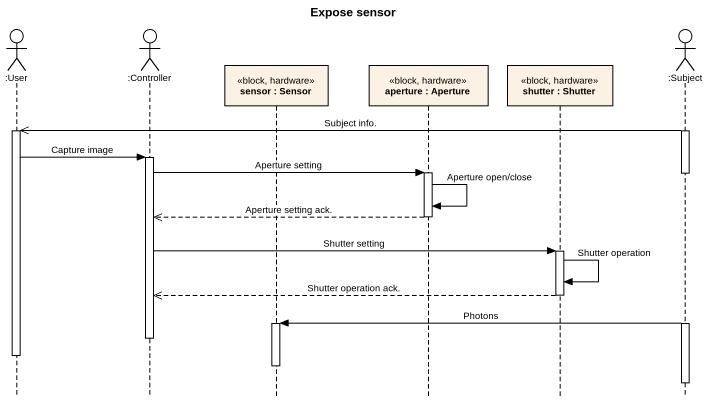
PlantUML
@startuml
title Expose sensor
hide footbox
actor ":User" as User
actor ":Controller" as Controller
participant "sensor : Sensor" as sensor <<block, hardware>>
participant "aperture : Aperture" as aperture <<block, hardware>>
participant "shutter : Shutter" as shutter <<block, hardware>>
actor ":Subject" as Subject

activate Subject
Subject ->> User : Subject info.
activate User
User -> Controller : Capture image
activate Controller
Controller -> aperture : Aperture setting
activate aperture
deactivate Subject
aperture -> aperture : Aperture open/close
aperture -->> Controller : Aperture setting ack.
deactivate aperture
Controller -> shutter : Shutter setting
activate shutter
shutter -> shutter : Shutter operation
shutter -->> Controller : Shutter operation ack.
deactivate shutter
activate Subject
Subject -> sensor : Photons
activate sensor
deactivate Controller
deactivate User
deactivate sensor
deactivate Subject
@enduml
